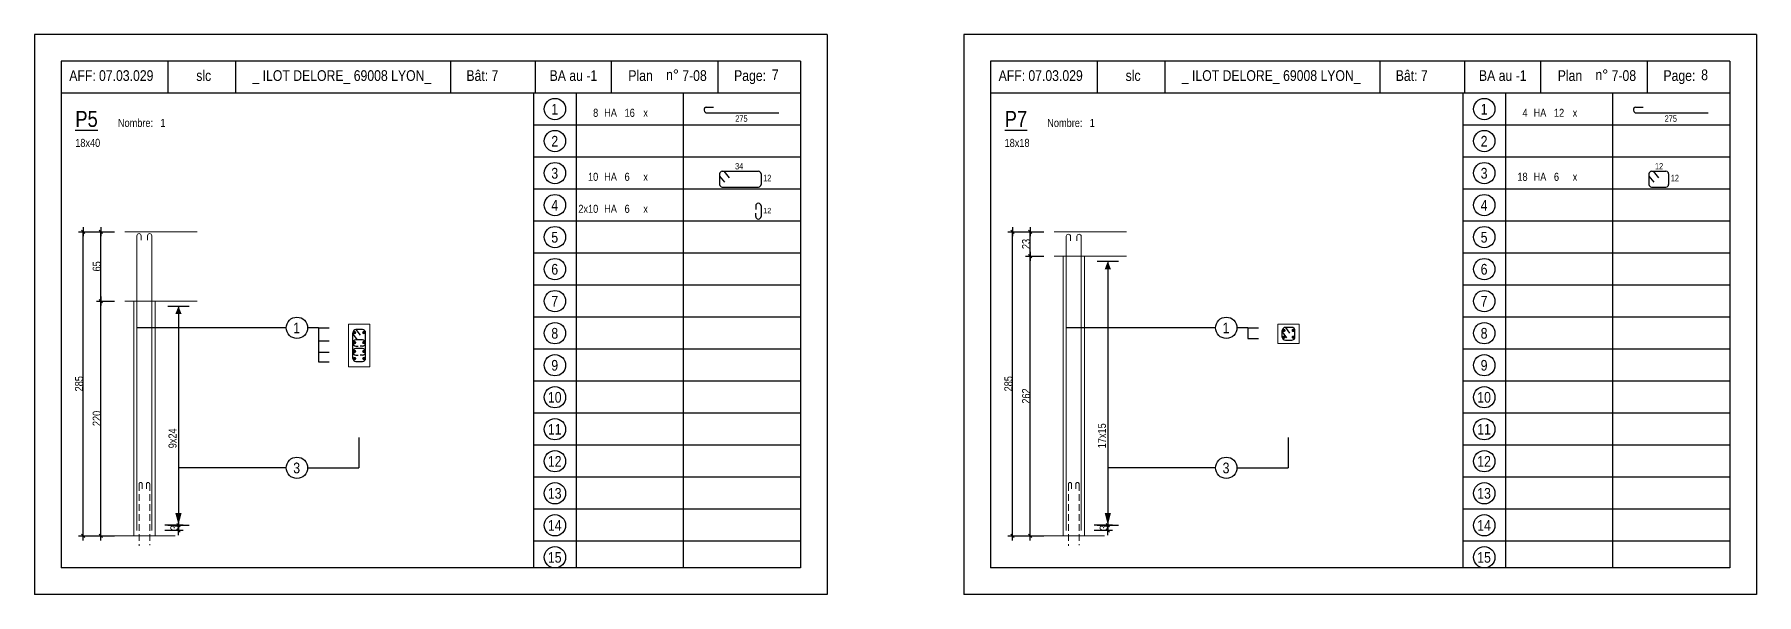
# Model space of a CAD drawing. Header units: metres. Extents: x -9927 to 45032, y -190416 to 12166.
# Drawn here: x 9149 to 12374, y -54192 to -53142 of the extents above; entities that cross this region are included whole.
import ezdxf
from ezdxf.enums import TextEntityAlignment as Align

# ---------------------------------------------------------------- set-up
doc = ezdxf.new("R2010")
doc.units = ezdxf.units.M
doc.header["$PDMODE"] = 65
doc.linetypes.add('CACHE2', pattern=[0.1875, 0.125, -0.0625])
for name, color, linetype in [('01_cote_gen', 4, 'Continuous'), ('01_fenetres', 171, 'Continuous'), ('01_linteaux', 3, 'Continuous'), ('01_sem', 42, 'Continuous'), ('01_texte', 230, 'Continuous'), ('AA_COTES', 2, 'Continuous')]:
    doc.layers.add(name, color=color, linetype=linetype)
doc.styles.add('STYLE2', font='ARIALN.TTF')
doc.dimstyles.new('JB25', dxfattribs={"dimscale": 0.1, "dimtxt": 150, "dimasz": 17, "dimexe": 0.1, "dimexo": 0.1, "dimgap": 0.09, "dimtad": 1, "dimdec": 1, "dimlfac": 0.5, "dimdsep": 46, "dimtxsty": 'STYLE2', "dimblk1": 'BOND_G', "dimblk2": 'BOND_D', "dimsah": 1, "dimcen": 1.5, "dimdle": 0.01, "dimse1": 1, "dimse2": 1, "dimclrd": 4, "dimclre": 2, "dimclrt": 5, "dimadec": 0, "dimazin": 0, "dimtfac": 2.333333, "dimtdec": 1, "dimtix": 1, "dimtmove": 2, "dimatfit": 3, "dimldrblk": 'BOND_G', "dimfxl": 1, "dimtolj": 1, "dimtzin": 0, "dimarcsym": 0})

# ---------------------------------------------------------------- blocks, each defined once
blk = doc.blocks.new('BOND_G')
at = {"layer": 'AA_COTES', "color": 0}
for p, q in [((5, 0), (-5, 0)), ((1.8, 1.8), (-1.8, -1.8)), ((0, -5), (0, 15))]:
    blk.add_line(p, q, dxfattribs=at)
blk = doc.blocks.new('BOND_D')
at = {"layer": 'AA_COTES', "color": 0}
for p, q in [((5, 0), (-5, 0)), ((-1.8, -1.8), (1.8, 1.8)), ((0, 5), (0, -15))]:
    blk.add_line(p, q, dxfattribs=at)
blk = doc.blocks.new('*D580')
at = {"layer": '01_cote_gen', "color": 4, "linetype": 'Continuous', "lineweight": -2, "transparency": 16777216}
blk.add_line((9239.8, -54080.1), (9239.8, -53513.5), dxfattribs=at)
at = {"layer": 'DEFPOINTS', "color": 0, "linetype": 'Continuous', "lineweight": 0, "transparency": 16777216}
for p in [(9239.8, -53511.8), (9374.5, -53511.8), (9334.5, -54081.8)]:
    blk.add_point(p, dxfattribs=at)
at = {"layer": '01_cote_gen', "color": 4, "linetype": 'Continuous', "lineweight": -2, "transparency": 16777216, "xscale": 1.7, "yscale": 1.7, "zscale": 1.7}
for name, p, rotation in [('BOND_D', (9239.8, -53511.8), 90), ('BOND_G', (9239.8, -54081.8), 270)]:
    blk.add_blockref(name, p, dxfattribs=dict(at, rotation=rotation))
at = {"layer": '01_cote_gen', "color": 5, "linetype": 'Continuous', "lineweight": 0, "transparency": 16777216, "insert": (9232.1, -53796.8), "char_height": 15, "attachment_point": 5, "rotation": 90, "style": 'STYLE2'}
blk.add_mtext('\\A1;285', dxfattribs=at)
blk = doc.blocks.new('*D581')
at = {"layer": '01_cote_gen', "color": 4, "linetype": 'Continuous', "lineweight": -2, "transparency": 16777216}
blk.add_line((9273, -53640.1), (9273, -53513.5), dxfattribs=at)
at = {"layer": 'DEFPOINTS', "color": 0, "linetype": 'Continuous', "lineweight": 0, "transparency": 16777216}
for p in [(9273, -53511.8), (9421.2, -53511.8), (9430.2, -53641.8)]:
    blk.add_point(p, dxfattribs=at)
at = {"layer": '01_cote_gen', "color": 4, "linetype": 'Continuous', "lineweight": -2, "transparency": 16777216, "xscale": 1.7, "yscale": 1.7, "zscale": 1.7}
for name, p, rotation in [('BOND_D', (9273, -53511.8), 90), ('BOND_G', (9273, -53641.8), 270)]:
    blk.add_blockref(name, p, dxfattribs=dict(at, rotation=rotation))
at = {"layer": '01_cote_gen', "color": 5, "linetype": 'Continuous', "lineweight": 0, "transparency": 16777216, "insert": (9265.3, -53576.8), "char_height": 15, "attachment_point": 5, "rotation": 90, "style": 'STYLE2'}
blk.add_mtext('\\A1;65', dxfattribs=at)
blk = doc.blocks.new('*D582')
at = {"layer": '01_cote_gen', "color": 4, "linetype": 'Continuous', "lineweight": -2, "transparency": 16777216}
blk.add_line((9273, -54080.1), (9273, -53643.5), dxfattribs=at)
at = {"layer": 'DEFPOINTS', "color": 0, "linetype": 'Continuous', "lineweight": 0, "transparency": 16777216}
for p in [(9273, -53641.8), (9281.5, -53641.8), (9291.1, -54081.8)]:
    blk.add_point(p, dxfattribs=at)
at = {"layer": '01_cote_gen', "color": 4, "linetype": 'Continuous', "lineweight": -2, "transparency": 16777216, "xscale": 1.7, "yscale": 1.7, "zscale": 1.7}
for name, p, rotation in [('BOND_D', (9273, -53641.8), 90), ('BOND_G', (9273, -54081.8), 270)]:
    blk.add_blockref(name, p, dxfattribs=dict(at, rotation=rotation))
at = {"layer": '01_cote_gen', "color": 5, "linetype": 'Continuous', "lineweight": 0, "transparency": 16777216, "insert": (9265.3, -53861.8), "char_height": 15, "attachment_point": 5, "rotation": 90, "style": 'STYLE2'}
blk.add_mtext('\\A1;220', dxfattribs=at)
blk = doc.blocks.new('*D583')
at = {"layer": '01_cote_gen', "color": 4, "linetype": 'Continuous', "lineweight": -2, "transparency": 16777216}
blk.add_line((9418.4, -54063.5), (9418.4, -54070.1), dxfattribs=at)
at = {"layer": 'DEFPOINTS', "color": 0, "linetype": 'Continuous', "lineweight": 0, "transparency": 16777216}
for p in [(9411.5, -54061.8), (9368.5, -54071.8), (9418.4, -54071.8)]:
    blk.add_point(p, dxfattribs=at)
at = {"layer": '01_cote_gen', "color": 4, "linetype": 'Continuous', "lineweight": -2, "transparency": 16777216, "xscale": 1.7, "yscale": 1.7, "zscale": 1.7}
for name, p, rotation in [('BOND_G', (9418.4, -54061.8), 90), ('BOND_D', (9418.4, -54071.8), 270)]:
    blk.add_blockref(name, p, dxfattribs=dict(at, rotation=rotation))
at = {"layer": '01_cote_gen', "color": 5, "linetype": 'Continuous', "lineweight": 0, "transparency": 16777216, "insert": (9410.7, -54066.8), "char_height": 15, "attachment_point": 5, "rotation": 90, "style": 'STYLE2'}
blk.add_mtext('\\A1;3', dxfattribs=at)
blk = doc.blocks.new('*D594')
at = {"layer": '01_cote_gen', "color": 4, "linetype": 'Continuous', "lineweight": -2, "transparency": 16777216}
blk.add_line((10980.7, -54080.1), (10980.7, -53513.5), dxfattribs=at)
at = {"layer": 'DEFPOINTS', "color": 0, "linetype": 'Continuous', "lineweight": 0, "transparency": 16777216}
for p in [(10980.7, -53511.8), (11115.3, -53511.8), (11075.3, -54081.8)]:
    blk.add_point(p, dxfattribs=at)
at = {"layer": '01_cote_gen', "color": 4, "linetype": 'Continuous', "lineweight": -2, "transparency": 16777216, "xscale": 1.7, "yscale": 1.7, "zscale": 1.7}
for name, p, rotation in [('BOND_D', (10980.7, -53511.8), 90), ('BOND_G', (10980.7, -54081.8), 270)]:
    blk.add_blockref(name, p, dxfattribs=dict(at, rotation=rotation))
at = {"layer": '01_cote_gen', "color": 5, "linetype": 'Continuous', "lineweight": 0, "transparency": 16777216, "insert": (10973, -53796.8), "char_height": 15, "attachment_point": 5, "rotation": 90, "style": 'STYLE2'}
blk.add_mtext('\\A1;285', dxfattribs=at)
blk = doc.blocks.new('*D595')
at = {"layer": '01_cote_gen', "color": 4, "linetype": 'Continuous', "lineweight": -2, "transparency": 16777216}
blk.add_line((11013.8, -53556.1), (11013.8, -53513.5), dxfattribs=at)
at = {"layer": 'DEFPOINTS', "color": 0, "linetype": 'Continuous', "lineweight": 0, "transparency": 16777216}
for p in [(11013.8, -53511.8), (11162.1, -53511.8), (11171.1, -53557.8)]:
    blk.add_point(p, dxfattribs=at)
at = {"layer": '01_cote_gen', "color": 4, "linetype": 'Continuous', "lineweight": -2, "transparency": 16777216, "xscale": 1.7, "yscale": 1.7, "zscale": 1.7}
for name, p, rotation in [('BOND_D', (11013.8, -53511.8), 90), ('BOND_G', (11013.8, -53557.8), 270)]:
    blk.add_blockref(name, p, dxfattribs=dict(at, rotation=rotation))
at = {"layer": '01_cote_gen', "color": 5, "linetype": 'Continuous', "lineweight": 0, "transparency": 16777216, "insert": (11006.2, -53534.8), "char_height": 15, "attachment_point": 5, "rotation": 90, "style": 'STYLE2'}
blk.add_mtext('\\A1;23', dxfattribs=at)
blk = doc.blocks.new('*D596')
at = {"layer": '01_cote_gen', "color": 4, "linetype": 'Continuous', "lineweight": -2, "transparency": 16777216}
blk.add_line((11013.8, -54080.1), (11013.8, -53559.5), dxfattribs=at)
at = {"layer": 'DEFPOINTS', "color": 0, "linetype": 'Continuous', "lineweight": 0, "transparency": 16777216}
for p in [(11013.8, -53557.8), (11022.3, -53557.8), (11032, -54081.8)]:
    blk.add_point(p, dxfattribs=at)
at = {"layer": '01_cote_gen', "color": 4, "linetype": 'Continuous', "lineweight": -2, "transparency": 16777216, "xscale": 1.7, "yscale": 1.7, "zscale": 1.7}
for name, p, rotation in [('BOND_D', (11013.8, -53557.8), 90), ('BOND_G', (11013.8, -54081.8), 270)]:
    blk.add_blockref(name, p, dxfattribs=dict(at, rotation=rotation))
at = {"layer": '01_cote_gen', "color": 5, "linetype": 'Continuous', "lineweight": 0, "transparency": 16777216, "insert": (11006.2, -53819.8), "char_height": 15, "attachment_point": 5, "rotation": 90, "style": 'STYLE2'}
blk.add_mtext('\\A1;262', dxfattribs=at)
blk = doc.blocks.new('*D597')
at = {"layer": '01_cote_gen', "color": 4, "linetype": 'Continuous', "lineweight": -2, "transparency": 16777216}
blk.add_line((11159.2, -54063.5), (11159.2, -54070.1), dxfattribs=at)
at = {"layer": 'DEFPOINTS', "color": 0, "linetype": 'Continuous', "lineweight": 0, "transparency": 16777216}
for p in [(11152.4, -54061.8), (11109.3, -54071.8), (11159.2, -54071.8)]:
    blk.add_point(p, dxfattribs=at)
at = {"layer": '01_cote_gen', "color": 4, "linetype": 'Continuous', "lineweight": -2, "transparency": 16777216, "xscale": 1.7, "yscale": 1.7, "zscale": 1.7}
for name, p, rotation in [('BOND_G', (11159.2, -54061.8), 90), ('BOND_D', (11159.2, -54071.8), 270)]:
    blk.add_blockref(name, p, dxfattribs=dict(at, rotation=rotation))
at = {"layer": '01_cote_gen', "color": 5, "linetype": 'Continuous', "lineweight": 0, "transparency": 16777216, "insert": (11151.6, -54066.8), "char_height": 15, "attachment_point": 5, "rotation": 90, "style": 'STYLE2'}
blk.add_mtext('\\A1;3', dxfattribs=at)

msp = doc.modelspace()

# ---------------------------------------------------------------- linework, layer by layer
at = {"layer": '01_cote_gen', "color": 2, "linetype": 'CACHE2', "lineweight": 0, "ltscale": 100}
for p, q in [((9344.46, -53984.84), (9344.46, -54100.41)), ((9350.46, -53984.84), (9350.46, -53993.82)), ((9358.46, -53984.84), (9358.46, -53993.82)), ((9364.46, -53984.84), (9364.46, -54099.56)), ((11085.33, -53984.84), (11085.33, -54100.41)), ((11091.33, -53984.84), (11091.33, -53993.82)), ((11099.33, -53984.84), (11099.33, -53993.82)), ((11105.33, -53984.84), (11105.33, -54099.56))]:
    msp.add_line(p, q, dxfattribs=at)
for centre in [(9347.46, -53984.84), (9361.46, -53984.84), (11088.33, -53984.84), (11102.33, -53984.84)]:
    msp.add_arc(centre, 3, 0, 180, dxfattribs=at)
at = {"layer": '01_fenetres', "ltscale": 30}
for p, q in [((9198.56, -53191.96), (9198.56, -54141.96)), ((9198.56, -53191.96), (9198.56, -54141.96)), ((9198.56, -53191.96), (9198.56, -54141.96)), ((10583.56, -53191.96), (9198.56, -53191.96)), ((9398.56, -53191.96), (9398.56, -53251.96)), ((9525.06, -53191.96), (9525.06, -53251.96)), ((9927.84, -53191.96), (9927.84, -53251.96)), ((10086.25, -53191.96), (10086.25, -53251.96)), ((10229.43, -53251.96), (10229.43, -53191.96)), ((10429.43, -53251.96), (10429.43, -53191.96)), ((10583.56, -53191.96), (10583.56, -54141.96)), ((10939.43, -53191.96), (10939.43, -54141.96)), ((10939.43, -53191.96), (10939.43, -54141.96)), ((10939.43, -53191.96), (10939.43, -54141.96)), ((12324.43, -53191.96), (10939.43, -53191.96)), ((11139.43, -53191.96), (11139.43, -53251.96)), ((11265.93, -53191.96), (11265.93, -53251.96)), ((11668.71, -53191.96), (11668.71, -53251.96)), ((11827.11, -53191.96), (11827.11, -53251.96)), ((11970.3, -53251.96), (11970.3, -53191.96)), ((12170.3, -53251.96), (12170.3, -53191.96)), ((12324.43, -53191.96), (12324.43, -54141.96)), ((10583.56, -53251.96), (9198.56, -53251.96)), ((12324.43, -53251.96), (10939.43, -53251.96)), ((10583.56, -54141.96), (9198.56, -54141.96)), ((12324.43, -54141.96), (10939.43, -54141.96))]:
    msp.add_line(p, q, dxfattribs=at)
at = {"layer": '01_linteaux', "linetype": 'Continuous'}
for p, q in [((10407.11, -53278.21), (10420.85, -53278.21)), ((10408.34, -53289.19), (10542.65, -53289.19)), ((12147.98, -53278.21), (12161.72, -53278.21)), ((12149.21, -53289.19), (12283.52, -53289.19)), ((10432.01, -53403.49), (10432.01, -53423.1)), ((10432.01, -53407.63), (10441.2, -53418.96)), ((10437.01, -53398.49), (10504.6, -53398.49)), ((10439.7, -53398.49), (10449.68, -53410.8)), ((10509.6, -53403.49), (10509.6, -53423.1)), ((12172.88, -53403.49), (12172.88, -53423.1)), ((12172.88, -53407.63), (12182.07, -53418.96)), ((12177.88, -53398.49), (12204.78, -53398.49)), ((12180.57, -53398.49), (12190.55, -53410.8)), ((12209.78, -53403.49), (12209.78, -53423.1)), ((10437.01, -53428.1), (10504.6, -53428.1)), ((12177.88, -53428.1), (12204.78, -53428.1)), ((10499.6, -53463.49), (10499.6, -53469.86)), ((10499.6, -53483.1), (10499.6, -53477.25)), ((10509.6, -53463.49), (10509.6, -53483.1))]:
    msp.add_line(p, q, dxfattribs=at)
for centre, start, end in [((10408.21, -53283.09), 102.77382, 192.77382), ((10408.34, -53284.19), 180, 270), ((12149.08, -53283.09), 102.77382, 192.77382), ((12149.21, -53284.19), 180, 270), ((10437.01, -53403.49), 90, 180), ((10504.6, -53403.49), 0, 90), ((12177.88, -53403.49), 90, 180), ((12204.78, -53403.49), 0, 90), ((10437.01, -53423.1), 180, 270), ((10504.6, -53423.1), 270, 0), ((12177.88, -53423.1), 180, 270), ((12204.78, -53423.1), 270, 0), ((10504.6, -53463.49), 90, 180), ((10504.6, -53483.1), 180, 270), ((10504.6, -53463.49), 0, 90), ((10504.6, -53483.1), 270, 0)]:
    msp.add_arc(centre, 5, start, end, dxfattribs=at)
at = {"layer": '01_sem', "color": 2, "lineweight": 0, "ltscale": 7}
for p, q in [((9334.46, -53511.84), (9318.02, -53511.84)), ((9453.64, -53511.84), (9334.46, -53511.84)), ((11075.33, -53511.84), (11058.89, -53511.84)), ((11194.51, -53511.84), (11075.33, -53511.84)), ((9340.46, -53519.26), (9340.46, -54071.84)), ((9348.46, -53519.26), (9348.46, -53527.66)), ((9360.46, -53519.26), (9360.46, -53527.66)), ((9368.46, -53519.26), (9368.46, -54071.84)), ((11081.33, -53520.38), (11081.33, -54071.84)), ((11089.33, -53520.38), (11089.33, -53528.78)), ((11101.33, -53520.38), (11101.33, -53528.78)), ((11109.33, -53520.38), (11109.33, -54071.84)), ((11075.33, -53557.84), (11058.89, -53557.84)), ((11075.33, -53557.84), (11075.33, -54081.84)), ((11194.51, -53557.84), (11075.33, -53557.84)), ((11115.33, -53557.84), (11115.33, -54081.84)), ((9334.46, -53641.84), (9318.02, -53641.84)), ((9334.46, -53641.84), (9334.46, -54081.84)), ((9453.64, -53641.84), (9334.46, -53641.84)), ((9374.46, -53641.84), (9374.46, -54081.84)), ((9736.88, -53765.15), (9736.88, -53685.15)), ((9776.88, -53685.15), (9736.88, -53685.15)), ((9736.88, -53765.15), (9736.88, -53685.15)), ((9776.88, -53685.15), (9736.88, -53685.15)), ((9776.88, -53765.15), (9776.88, -53685.15)), ((11477.74, -53721.15), (11477.74, -53685.15)), ((11517.74, -53685.15), (11477.74, -53685.15)), ((11477.74, -53721.15), (11477.74, -53685.15)), ((11517.74, -53685.15), (11477.74, -53685.15)), ((11517.74, -53721.15), (11517.74, -53685.15)), ((11477.74, -53721.15), (11517.74, -53721.15)), ((11477.74, -53721.15), (11517.74, -53721.15)), ((9736.88, -53765.15), (9776.88, -53765.15)), ((9736.88, -53765.15), (9776.88, -53765.15)), ((9412.01, -54081.84), (9278.73, -54081.84)), ((11152.88, -54081.84), (11019.6, -54081.84))]:
    msp.add_line(p, q, dxfattribs=at)
for centre in [(9344.46, -53519.26), (9364.46, -53519.26), (11085.33, -53520.38), (11105.33, -53520.38)]:
    msp.add_arc(centre, 4, 0, 180, dxfattribs=at)
at = {"layer": '01_texte', "ltscale": 30}
for p, q in [((10633.56, -53141.96), (9148.56, -53141.96)), ((9148.56, -53141.96), (9148.56, -54191.96)), ((10633.56, -53141.96), (10633.56, -54191.96)), ((10633.56, -53141.96), (10633.56, -54191.96)), ((12374.43, -53141.96), (10889.43, -53141.96)), ((10889.43, -53141.96), (10889.43, -54191.96)), ((12374.43, -53141.96), (12374.43, -54191.96)), ((12374.43, -53141.96), (12374.43, -54191.96)), ((10083.56, -53251.96), (10083.56, -54141.96)), ((10163.56, -53251.96), (10163.56, -54141.96)), ((10363.56, -53251.96), (10363.56, -54141.96)), ((11824.43, -53251.96), (11824.43, -54141.96)), ((11904.43, -53251.96), (11904.43, -54141.96)), ((12104.43, -53251.96), (12104.43, -54141.96)), ((10583.56, -53311.96), (10083.56, -53311.96)), ((12324.43, -53311.96), (11824.43, -53311.96)), ((10583.56, -53371.96), (10083.56, -53371.96)), ((12324.43, -53371.96), (11824.43, -53371.96)), ((10583.56, -53431.96), (10083.56, -53431.96)), ((12324.43, -53431.96), (11824.43, -53431.96)), ((10583.56, -53491.96), (10083.56, -53491.96)), ((12324.43, -53491.96), (11824.43, -53491.96)), ((10583.56, -53551.96), (10083.56, -53551.96)), ((11139.06, -53567.13), (11179.38, -53567.13)), ((11159.22, -53567.13), (11159.22, -54068.72)), ((12324.43, -53551.96), (11824.43, -53551.96)), ((10583.56, -53611.96), (10083.56, -53611.96)), ((12324.43, -53611.96), (11824.43, -53611.96)), ((9398.19, -53651.13), (9438.51, -53651.13)), ((9418.35, -53651.13), (9418.35, -54068.72)), ((10583.56, -53671.96), (10083.56, -53671.96)), ((12324.43, -53671.96), (11824.43, -53671.96)), ((9744.88, -53749.15), (9744.88, -53701.15)), ((9744.88, -53703.7), (9752.87, -53714.43)), ((9762.88, -53695.15), (9750.88, -53695.15)), ((9750.88, -53695.15), (9758.87, -53705.88)), ((9768.88, -53749.15), (9768.88, -53701.15)), ((11485.74, -53709.15), (11485.74, -53697.15)), ((11485.74, -53699.7), (11493.74, -53710.43)), ((11503.74, -53691.15), (11491.74, -53691.15)), ((11491.74, -53691.15), (11499.74, -53701.88)), ((11509.74, -53709.15), (11509.74, -53697.15)), ((9762.88, -53714.34), (9750.88, -53714.34)), ((9750.88, -53726.34), (9755.06, -53726.34)), ((9762.88, -53730.98), (9750.88, -53730.98)), ((9762.88, -53726.34), (9758.69, -53726.34)), ((10583.56, -53731.96), (10083.56, -53731.96)), ((11491.74, -53715.15), (11503.74, -53715.15)), ((12324.43, -53731.96), (11824.43, -53731.96)), ((9750.88, -53742.98), (9755.06, -53742.98)), ((9750.88, -53755.15), (9762.88, -53755.15)), ((9762.88, -53742.98), (9758.69, -53742.98)), ((10583.56, -53791.96), (10083.56, -53791.96)), ((12324.43, -53791.96), (11824.43, -53791.96)), ((10583.56, -53851.96), (10083.56, -53851.96)), ((12324.43, -53851.96), (11824.43, -53851.96)), ((10583.56, -53911.96), (10083.56, -53911.96)), ((12324.43, -53911.96), (11824.43, -53911.96)), ((10583.56, -53971.96), (10083.56, -53971.96)), ((12324.43, -53971.96), (11824.43, -53971.96)), ((10583.56, -54031.96), (10083.56, -54031.96)), ((12324.43, -54031.96), (11824.43, -54031.96)), ((9398.19, -54061.84), (9438.51, -54061.84)), ((11139.06, -54061.84), (11179.38, -54061.84)), ((10583.56, -54091.96), (10083.56, -54091.96)), ((12324.43, -54091.96), (11824.43, -54091.96)), ((10633.56, -54191.96), (9148.56, -54191.96)), ((12374.43, -54191.96), (10889.43, -54191.96))]:
    msp.add_line(p, q, dxfattribs=at)
at = {"layer": '01_texte'}
for p, q in [((9620.19, -53691.93), (9340.46, -53691.93)), ((9680.66, -53691.93), (9660.19, -53691.93)), ((9680.66, -53691.93), (9680.66, -53755.7)), ((9680.66, -53691.93), (9700.67, -53691.93)), ((11361.05, -53691.93), (11081.33, -53691.93)), ((11421.53, -53691.93), (11401.05, -53691.93)), ((11421.53, -53691.93), (11421.53, -53711.7)), ((11421.53, -53691.93), (11441.54, -53691.93)), ((9680.66, -53716.51), (9700.67, -53716.51)), ((9680.66, -53737.72), (9700.67, -53737.72)), ((11421.53, -53711.7), (11441.54, -53711.7)), ((9680.66, -53755.7), (9700.67, -53755.7)), ((9756.09, -53897.35), (9756.09, -53954.37)), ((11496.96, -53897.35), (11496.96, -53954.37)), ((9620.19, -53954.37), (9418.35, -53954.37)), ((9660.19, -53954.37), (9756.09, -53954.37)), ((11361.05, -53954.37), (11159.22, -53954.37)), ((11401.05, -53954.37), (11496.96, -53954.37))]:
    msp.add_line(p, q, dxfattribs=at)
at = {"layer": '01_texte', "ltscale": 30, "const_width": 3, "flags": 128}
for points in [[(9749.81, -53700.85, -1), (9746.81, -53700.85, -1)], [(9763.94, -53700.85, 1), (9766.94, -53700.85, 1)], [(11490.68, -53696.85, -1), (11487.68, -53696.85, -1)], [(11490.68, -53709.45, 1), (11487.68, -53709.45, 1)], [(11504.81, -53696.85, 1), (11507.81, -53696.85, 1)], [(11504.81, -53709.45, -1), (11507.81, -53709.45, -1)], [(9749.81, -53719.53, 1), (9746.81, -53719.53, 1)], [(9749.81, -53736.17, 1), (9746.81, -53736.17, 1)], [(9763.94, -53719.53, -1), (9766.94, -53719.53, -1)], [(9763.94, -53736.27, -1), (9766.94, -53736.27, -1)], [(9749.81, -53749.45, 1), (9746.81, -53749.45, 1)], [(9763.94, -53749.45, -1), (9766.94, -53749.45, -1)]]:
    msp.add_lwpolyline(points, format="xyb", close=True, dxfattribs=at)
at = {"layer": '01_texte'}
for centre in [(10123.56, -53281.96), (11864.43, -53281.96), (10123.56, -53341.96), (11864.43, -53341.96), (10123.56, -53401.96), (11864.43, -53401.96), (10123.56, -53461.96), (11864.43, -53461.96), (10123.56, -53521.96), (11864.43, -53521.96), (10123.56, -53581.96), (11864.43, -53581.96), (10123.56, -53641.96), (11864.43, -53641.96), (9640.19, -53691.93), (11381.05, -53691.93), (10123.56, -53701.96), (11864.43, -53701.96), (10123.56, -53761.96), (11864.43, -53761.96), (10123.56, -53821.96), (11864.43, -53821.96), (10123.56, -53881.96), (11864.43, -53881.96), (9640.19, -53954.37), (10123.56, -53941.96), (11381.05, -53954.37), (11864.43, -53941.96), (10123.56, -54001.96), (11864.43, -54001.96), (10123.56, -54061.96), (11864.43, -54061.96), (10123.56, -54121.96), (11864.43, -54121.96)]:
    msp.add_circle(centre, 20, dxfattribs=at)
at = {"layer": '01_texte', "ltscale": 30}
for centre, start, end in [((9750.88, -53701.15), 90.00091, 180), ((9762.88, -53701.15), 0, 90.00091), ((11491.74, -53697.15), 90.00091, 180), ((11491.74, -53709.15), 180, 270), ((11503.74, -53697.15), 0, 90.00091), ((11503.74, -53709.15), 270, 0), ((9750.88, -53720.34), 90.00091, 180), ((9750.88, -53720.34), 180, 269.99909), ((9750.88, -53736.98), 90.00091, 180), ((9750.88, -53736.98), 180, 269.99909), ((9762.88, -53720.34), 0, 90.00091), ((9762.88, -53720.34), 269.99909, 360), ((9762.88, -53736.98), 0, 90.00091), ((9762.88, -53736.98), 269.99909, 360), ((9750.88, -53749.15), 180, 270), ((9762.88, -53749.15), 270, 0)]:
    msp.add_arc(centre, 6, start, end, dxfattribs=at)
for points in [[(11159.22, -53567.13), (11153.32, -53582.2), (11159.22, -53582.2)], [(11159.22, -53567.13), (11165.12, -53582.2), (11159.22, -53582.2)], [(9418.35, -53651.13), (9412.45, -53666.2), (9418.35, -53666.2)], [(9418.35, -53651.13), (9424.25, -53666.2), (9418.35, -53666.2)], [(9418.35, -54061.84), (9412.45, -54038.77), (9418.35, -54038.77)], [(9418.35, -54061.84), (9424.25, -54038.77), (9418.35, -54038.77)], [(11159.22, -54061.84), (11153.32, -54038.77), (11159.22, -54038.77)], [(11159.22, -54061.84), (11165.12, -54038.77), (11159.22, -54038.77)]]:
    msp.add_solid(points, dxfattribs=at)

# ---------------------------------------------------------------- texts
at = {"layer": '01_texte', "style": 'STYLE2'}
for s, height, p in [('AFF:', 20, (9213.86, -53229.11)), ('07.03.029', 20, (9269.52, -53229.11)), ('slc', 20, (9451.69, -53229.11)), ('_ ILOT DELORE_ 69008 LYON_', 20, (9556.94, -53229.11)), ('Bât: 7', 20, (9957.69, -53229.11)), ('BA au -1', 20, (10113.57, -53229.11)), ('Plan', 20, (10261.07, -53229.11)), ('n%%D', 20, (10331.76, -53227.67)), ('7-08', 20, (10362.1, -53229.11)), ('Page:', 20, (10459.15, -53229.11)), ('7', 20, (10529.83, -53227.67)), ('AFF:', 20, (10954.73, -53229.11)), ('07.03.029', 20, (11010.39, -53229.11)), ('slc', 20, (11192.56, -53229.11)), ('_ ILOT DELORE_ 69008 LYON_', 20, (11297.81, -53229.11)), ('Bât: 7', 20, (11698.56, -53229.11)), ('BA au -1', 20, (11854.44, -53229.11)), ('Plan', 20, (12001.94, -53229.11)), ('n%%D', 20, (12072.62, -53227.67)), ('7-08', 20, (12102.97, -53229.11)), ('Page:', 20, (12200.01, -53229.11)), ('8', 20, (12270.7, -53227.67)), ('%%UP5', 30, (9225.14, -53315.35)), ('HA', 15, (10215.85, -53296.36)), ('16', 15, (10254.02, -53296.36)), ('%%UP7', 30, (10966.01, -53315.35)), ('HA', 15, (11956.72, -53296.36)), ('12', 15, (11994.89, -53296.36)), ('Nombre:', 15, (9304.95, -53315.35)), ('1', 15, (9384.58, -53315.35)), ('275', 12, (10461.4, -53305.7)), ('Nombre:', 15, (11045.82, -53315.35)), ('1', 15, (11125.44, -53315.35)), ('275', 12, (12202.26, -53305.7)), ('18x40', 15, (9224.95, -53352.78)), ('18x18', 15, (10965.82, -53352.78)), ('34', 12, (10461.07, -53394.94)), ('12', 12, (12184.19, -53394.94)), ('HA', 15, (10215.85, -53416.36)), ('6', 15, (10254.02, -53416.36)), ('12', 12, (10513.58, -53417.15)), ('HA', 15, (11956.72, -53416.36)), ('6', 15, (11994.89, -53416.36)), ('12', 12, (12213.77, -53417.15)), ('HA', 15, (10215.85, -53476.36)), ('6', 15, (10254.02, -53476.36)), ('12', 10, (10513.58, -53477.15))]:
    msp.add_text(s, height=height, dxfattribs=at).set_placement(p)
for s, p in [('1', (10123.16, -53282.19)), ('1', (11864.03, -53282.19)), ('2', (10123.16, -53342.19)), ('2', (11864.03, -53342.19)), ('3', (10123.16, -53402.19)), ('3', (11864.03, -53402.19)), ('4', (10123.16, -53462.19)), ('4', (11864.03, -53462.19)), ('5', (10123.16, -53522.19)), ('5', (11864.03, -53522.19)), ('6', (10123.16, -53582.19)), ('6', (11864.03, -53582.19)), ('7', (10123.16, -53642.19)), ('7', (11864.03, -53642.19)), ('1', (9639.78, -53692.16)), ('8', (10123.16, -53702.19)), ('1', (11380.65, -53692.16)), ('8', (11864.03, -53702.19)), ('9', (10123.16, -53762.19)), ('9', (11864.03, -53762.19)), ('10', (10123.16, -53822.19)), ('10', (11864.03, -53822.19)), ('11', (10123.16, -53882.19)), ('11', (11864.03, -53882.19)), ('12', (10123.16, -53942.19)), ('12', (11864.03, -53942.19)), ('3', (9639.78, -53954.6)), ('3', (11380.65, -53954.6)), ('13', (10123.16, -54002.19)), ('13', (11864.03, -54002.19)), ('14', (10123.16, -54062.19)), ('14', (11864.03, -54062.19)), ('15', (10123.16, -54122.19)), ('15', (11864.03, -54122.19))]:
    msp.add_text(s, height=20, dxfattribs=at).set_placement(p, align=Align.MIDDLE_CENTER)
for s, p in [('8', (10204.65, -53296.36)), ('4', (11945.52, -53296.36)), ('10', (10204.65, -53416.36)), ('18', (11945.52, -53416.36)), ('2x10', (10204.65, -53476.36))]:
    msp.add_text(s, height=15, dxfattribs=at).set_placement(p, align=Align.RIGHT)
for p in [(10293.44, -53296.36), (12034.3, -53296.36), (10293.44, -53416.36), (12034.3, -53416.36), (10293.44, -53476.36)]:
    msp.add_text('x', height=15, dxfattribs=at).set_placement(p, align=Align.CENTER)
for s, p in [('17x15', (11155.62, -53917.71)), ('9x24', (9414.75, -53917.71))]:
    msp.add_text(s, height=15, rotation=90, dxfattribs=at).set_placement(p)

# ---------------------------------------------------------------- dimensions: what is measured, and where the dimension line sits
at = {"layer": '01_cote_gen', "linetype": 'Continuous', "lineweight": 0}
for base, p1, p2, picture, middle in [((9239.79, -53511.84), (9334.46, -54081.84), (9374.46, -53511.84), '*D580', (9232.12, -53796.84)), ((9272.97, -53511.84), (9430.25, -53641.84), (9421.19, -53511.84), '*D581', (9265.3, -53576.84)), ((10980.66, -53511.84), (11075.33, -54081.84), (11115.33, -53511.84), '*D594', (10972.99, -53796.84)), ((11013.83, -53511.84), (11171.12, -53557.84), (11162.06, -53511.84), '*D595', (11006.17, -53534.84)), ((11013.83, -53557.84), (11031.96, -54081.84), (11022.33, -53557.84), '*D596', (11006.17, -53819.84)), ((9272.97, -53641.84), (9291.09, -54081.84), (9281.47, -53641.84), '*D582', (9265.3, -53861.84))]:
    dim = msp.add_linear_dim(base=base, p1=p1, p2=p2, angle=90, dimstyle='JB25', dxfattribs=at)
    dim.commit()
    dim.dimension.update_dxf_attribs({"geometry": picture, "text_midpoint": middle})
for base, p1, p2, picture, middle in [((9418.35, -54071.84), (9411.53, -54061.84), (9368.46, -54071.84), '*D583', (9410.68, -54066.84)), ((11159.22, -54071.84), (11152.4, -54061.84), (11109.33, -54071.84), '*D597', (11151.55, -54066.84))]:
    dim = msp.add_linear_dim(base=base, p1=p1, p2=p2, angle=90, text='3', dimstyle='JB25', dxfattribs=at)
    dim.commit()
    dim.dimension.update_dxf_attribs({"geometry": picture, "text_midpoint": middle})

doc.saveas('drawing.dxf')
